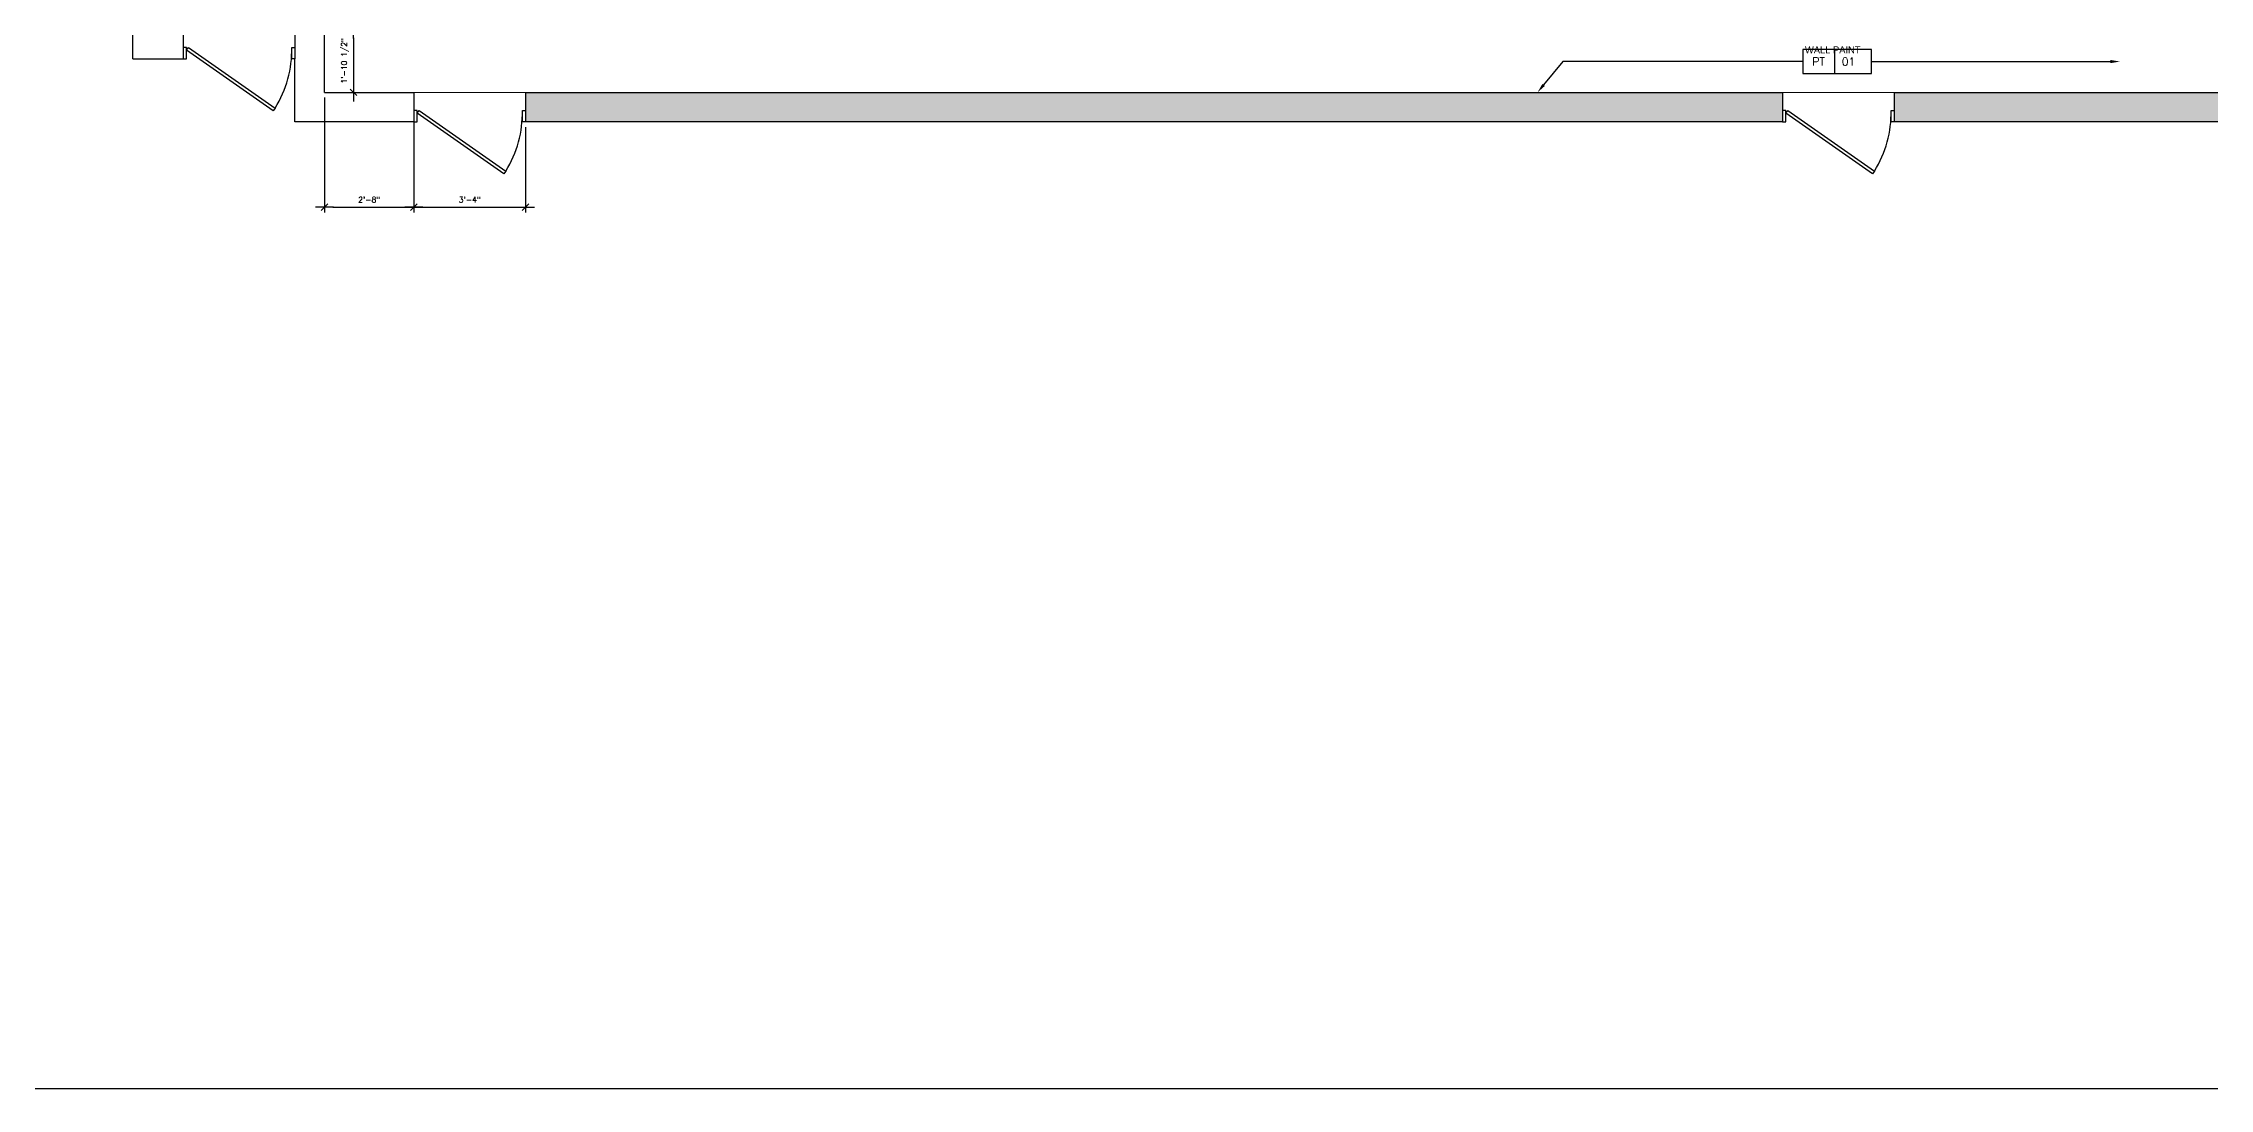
# Model space of a CAD drawing. Header units: inches. Extents: x -11160 to 9368, y -3485 to 2663.
# Drawn here: x -765 to 11, y -3362 to -2988 of the extents above; entities that cross this region are included whole.
import ezdxf
from ezdxf import colors
from ezdxf.entities.mleader import LeaderData, LeaderLine
from ezdxf.enums import TextEntityAlignment as Align
from ezdxf.math import Vec2, Vec3

# ---------------------------------------------------------------- set-up
doc = ezdxf.new("R2018")
doc.units = ezdxf.units.IN
doc.header["$MEASUREMENT"] = 0
doc.linetypes.add('CENTER', pattern=[2, 1.25, -0.25, 0.25, -0.25])
for name, color, linetype in [('A-WALL', 4, 'Continuous'), ('A-WINDOW', 1, 'Continuous'), ('SM-A-NOTE', 2, 'Continuous'), ('SM-COM-GRID', 8, 'CENTER'), ('SM-FF-IDEN', 2, 'Continuous'), ('SM-RCP-TEXT', 2, 'Continuous'), ('YP-DOOR', 1, 'Continuous')]:
    doc.layers.add(name, color=color, linetype=linetype)
doc.layers.add('D-D FLOOR', color=2, linetype='Continuous', lineweight=9)
doc.styles.add('SM-LEADER-00', font='romans.shx')
doc.styles.add('SMI-24', font='romans.shx', dxfattribs={"height": 2})
doc.styles.add('SMM-1', font='romans.shx', dxfattribs={"height": 2})
doc.dimstyles.new('SMI-24', dxfattribs={"dimscale": 24, "dimtxt": 2, "dimasz": 0.125, "dimexe": 0.078125, "dimexo": 0.078125, "dimgap": 0.0625, "dimtad": 1, "dimdec": 3, "dimrnd": 0.25, "dimzin": 3, "dimdsep": 46, "dimlunit": 4, "dimtxsty": 'SMI-24', "dimblk": 'SMI-thick', "dimcen": 0.09375, "dimclrd": 1, "dimclre": 1, "dimclrt": 2, "dimadec": 0, "dimazin": 0, "dimtfac": 0.09375, "dimtdec": 3, "dimtmove": 2, "dimatfit": 3, "dimfxl": 0.078125, "dimfrac": 2, "dimtolj": 1, "dimtzin": 3, "dimarcsym": 0})

# ---------------------------------------------------------------- blocks, each defined once
blk = doc.blocks.new('SMI-thick')
at = {"color": 0, "linetype": 'Continuous'}
blk.add_line((-1.08, 0), (1.08, 0), dxfattribs=at)
at = {"color": 4, "linetype": 'Continuous'}
blk.add_line((0.39, 0.39), (-0.39, -0.39), dxfattribs=at)
blk = doc.blocks.new('*D401')
at = {"layer": 'A-WALL', "color": 1, "lineweight": -2, "transparency": 16777216}
for p, q in [((-662.06, -2983.04), (-651.69, -2983.04)), ((-653.56, -2986.04), (-653.56, -3002.6)), ((-662.06, -3005.6), (-651.69, -3005.6))]:
    blk.add_line(p, q, dxfattribs=at)
at = {"layer": 'Defpoints', "color": 0, "transparency": 16777216}
for p in [(-663.94, -2983.04), (-663.94, -3005.6), (-653.56, -3005.6)]:
    blk.add_point(p, dxfattribs=at)
at = {"layer": 'A-WALL', "color": 1, "lineweight": -2, "transparency": 16777216, "xscale": 3, "yscale": 3, "zscale": 3}
for p, rotation in [((-653.56, -2983.04), 90), ((-653.56, -3005.6), 270)]:
    blk.add_blockref('SMI-thick', p, dxfattribs=dict(at, rotation=rotation))
at = {"layer": 'A-WALL', "color": 2, "transparency": 16777216, "insert": (-656.59, -2994.32), "char_height": 2, "attachment_point": 5, "rotation": 90, "style": 'SMI-24'}
blk.add_mtext('\\A1;1\'-10 1/2"', dxfattribs=at)
blk = doc.blocks.new('*D414')
at = {"layer": 'A-WALL', "color": 1, "lineweight": -2, "transparency": 16777216}
for p, q in [((-663.94, -3007.47), (-663.94, -3048.6)), ((-631.94, -3007.47), (-631.94, -3048.6)), ((-660.94, -3046.72), (-634.94, -3046.72))]:
    blk.add_line(p, q, dxfattribs=at)
at = {"layer": 'Defpoints', "color": 0, "transparency": 16777216}
for p in [(-663.94, -3005.6), (-631.94, -3005.6), (-631.94, -3046.72)]:
    blk.add_point(p, dxfattribs=at)
at = {"layer": 'A-WALL', "color": 1, "lineweight": -2, "transparency": 16777216, "xscale": 3, "yscale": 3, "zscale": 3, "rotation": 180}
blk.add_blockref('SMI-thick', (-663.94, -3046.72), dxfattribs=at)
at = {"layer": 'A-WALL', "color": 1, "lineweight": -2, "transparency": 16777216, "xscale": 3, "yscale": 3, "zscale": 3}
blk.add_blockref('SMI-thick', (-631.94, -3046.72), dxfattribs=at)
at = {"layer": 'A-WALL', "color": 2, "transparency": 16777216, "insert": (-647.94, -3044.03), "char_height": 2, "attachment_point": 5, "style": 'SMI-24'}
blk.add_mtext('\\A1;2\'-8"', dxfattribs=at)
blk = doc.blocks.new('*D415')
at = {"layer": 'A-WALL', "color": 1, "lineweight": -2, "transparency": 16777216}
for p, q in [((-631.94, -3007.47), (-631.94, -3048.6)), ((-591.94, -3018.04), (-591.94, -3048.6)), ((-628.94, -3046.72), (-594.94, -3046.72))]:
    blk.add_line(p, q, dxfattribs=at)
at = {"layer": 'Defpoints', "color": 0, "transparency": 16777216}
for p in [(-631.94, -3005.6), (-591.94, -3016.16), (-591.94, -3046.72)]:
    blk.add_point(p, dxfattribs=at)
at = {"layer": 'A-WALL', "color": 1, "lineweight": -2, "transparency": 16777216, "xscale": 3, "yscale": 3, "zscale": 3, "rotation": 180}
blk.add_blockref('SMI-thick', (-631.94, -3046.72), dxfattribs=at)
at = {"layer": 'A-WALL', "color": 1, "lineweight": -2, "transparency": 16777216, "xscale": 3, "yscale": 3, "zscale": 3}
blk.add_blockref('SMI-thick', (-591.94, -3046.72), dxfattribs=at)
at = {"layer": 'A-WALL', "color": 2, "transparency": 16777216, "insert": (-611.94, -3044.03), "char_height": 2, "attachment_point": 5, "style": 'SMI-24'}
blk.add_mtext('\\A1;3\'-4"', dxfattribs=at)
blk = doc.blocks.new('*U426')
at = {"color": 1}
blk.add_line((7.93, 3.02), (7.93, -2.98), dxfattribs=at)
at = {"color": 1, "linetype": 'ByBlock'}
for points in [[(-59.97, 0.02), (-64.76, -5.82)], [(0, 0.02), (-59.97, 0.02)], [(17.23, 0.02), (70.3, 0.02)], [(70.3, 0.02), (76.93, 0.02)]]:
    blk.add_lwpolyline(points, dxfattribs=at)
at = {"color": 0}
blk.add_lwpolyline([(0, -2.98), (17.23, -2.98), (17.23, 3.02), (0, 3.02)], close=True, dxfattribs=at)
at = {"color": 1, "linetype": 'ByBlock'}
for points in [[(76.93, 0.02, 0.8, 0, 0), (79.33, 0.02, 0, 0, 0)], [(-64.76, -5.82, 0.8, 0, 0), (-66.28, -7.68, 0, 0, 0)]]:
    blk.add_lwpolyline(points, format="xyseb", dxfattribs=at)
at = {"color": 2, "lineweight": 30, "flags": 104}
blk.add_attdef('NAME', text='', height=2, dxfattribs=at).set_placement((0.57, 3.83), align=Align.BOTTOM_LEFT)
at = {"color": 2, "style": 'SMM-1'}
blk.add_attdef('TYP', text='', height=2, dxfattribs=at).set_placement((3.96, 0.02), align=Align.MIDDLE_CENTER)
blk.add_attdef('XXX', text='', height=2, dxfattribs=at).set_placement((9.73, 0.02), align=Align.MIDDLE_LEFT)

msp = doc.modelspace()

# ---------------------------------------------------------------- hatches: boundary and pattern name
at = {"layer": 'SM-COM-GRID'}
h = msp.add_hatch(color=256, dxfattribs=at)
h.dxf.hatch_style = 1
h.paths.add_polyline_path([(521.74662, -2778.08923), (596.74662, -2778.08923), (596.74662, -2767.52816), (511.18555, -2767.52816), (511.18555, -2936.08923), (463.06126, -2936.08923), (463.06126, -2940.19181), (463.06126, -2946.6503), (509.06126, -2946.6503), (521.74662, -2946.6503)])
h.paths.add_polyline_path([(701.58013, -2767.52816), (636.74662, -2767.52816), (636.74662, -2771.63074), (636.74662, -2778.08923), (701.58013, -2778.08923)])
h.paths.add_polyline_path([(752.59653, -2767.52816), (701.58013, -2767.52816), (701.58013, -2778.08923), (752.59653, -2778.08923)])
h.paths.add_polyline_path([(815.24662, -2756.08923), (775.24662, -2756.08923), (775.24662, -2745.30328), (764.74662, -2745.30328), (764.74662, -2767.52816), (752.59653, -2767.52816), (752.59653, -2778.08923), (761.74662, -2778.08923), (761.74662, -2780.08923), (775.24662, -2780.08923), (775.24662, -2778.08923), (815.24662, -2778.08923)])
h.paths.add_polyline_path([(799.24662, -2883.08923), (761.74662, -2883.08923), (761.74662, -2886.15205), (788.74662, -2886.15205), (788.74662, -2936.08923), (701.4761, -2936.08923), (701.4761, -2936.63574), (680.01714, -2936.63574), (680.01714, -2936.08923), (616.74662, -2936.08923), (616.74662, -2981.6503), (627.30769, -2981.6503), (627.30769, -2946.6503), (799.24662, -2946.6503)])
h.paths.add_polyline_path([(627.30769, -3021.6503), (623.20512, -3021.6503), (616.74662, -3021.6503), (616.74662, -3125.6503), (616.74662, -3261.83565), (627.30769, -3261.83565)])
h.paths.add_polyline_path([(569.24662, -3005.6503), (521.74662, -3005.6503), (521.74662, -3010.6503), (564.24662, -3010.6503), (564.24662, -3022.1503), (569.24662, -3022.1503)])
h.paths.add_polyline_path([(569.24662, -3049.6503), (566.4261, -3049.6503), (564.24662, -3049.6503), (564.24662, -3108.09486), (569.24662, -3105.10561)])
h.paths.add_polyline_path([(569.24662, -3105.10561), (564.24662, -3108.09486), (564.24662, -3125.6503), (569.24662, -3125.6503)])
h.paths.add_polyline_path([(423.06126, -2936.08923), (18.06126, -2936.08923), (18.06126, -2940.19181), (18.06126, -2946.6503), (423.06126, -2946.6503)])
h.paths.add_polyline_path([(-21.93874, -2936.08923), (-66.93874, -2936.08923), (-66.93874, -2946.6503), (-21.93874, -2946.6503)])
h.paths.add_polyline_path([(-185.99981, -2694.08923), (-162.99981, -2694.08923), (-162.99981, -2683.52816), (-196.56087, -2683.52816), (-196.56087, -2936.08923), (-185.99981, -2936.08923)])
h.paths.add_polyline_path([(-108.99981, -2871.58923), (-185.99981, -2871.58923), (-185.99981, -2876.58923), (-108.99981, -2876.58923)])
h.paths.add_polyline_path([(-108.99981, -2904.58923), (-111.87161, -2904.58923), (-113.99981, -2904.58923), (-113.99981, -2936.08923), (-108.99981, -2936.08923)])
h.paths.add_polyline_path([(-44.43874, -2683.52816), (-90.99981, -2683.52816), (-90.99981, -2694.08923), (-54.99981, -2694.08923), (-54.99981, -2936.08923), (-44.43874, -2936.08923)])
h.paths.add_polyline_path([(-106.93874, -2936.08923), (-518.93874, -2936.08923), (-518.93874, -2940.19181), (-518.93874, -2946.6503), (-106.93874, -2946.6503), (-106.93874, -2942.54773)])
h.paths.add_polyline_path([(-141.93873, -3012.1088), (-141.93873, -3005.6503), (-591.93873, -3005.6503), (-591.93873, -3016.21137), (-141.93873, -3016.21137)])
h.paths.add_polyline_path([(69.06127, -3012.1088), (69.06127, -3005.6503), (-101.93873, -3005.6503), (-101.93873, -3016.21137), (69.06127, -3016.21137)])
h.paths.add_polyline_path([(189.06127, -3012.1088), (189.06127, -3005.6503), (109.06127, -3005.6503), (109.06127, -3016.21137), (189.06127, -3016.21137)])
h.paths.add_polyline_path([(521.74662, -3005.6503), (513.24662, -3005.6503), (229.06127, -3005.6503), (229.06127, -3016.21137), (511.18555, -3016.21137), (511.18555, -3261.83565), (521.74662, -3261.83565), (521.74662, -3257.6503)])

# ---------------------------------------------------------------- linework, layer by layer
at = {"layer": 'A-WALL'}
for p, q in [((-732.4998, -2993.5991), (-732.4998, -2903.5991)), ((-714.4998, -2983.03803), (-714.4998, -2993.5991)), ((-674.4998, -2983.03803), (-674.4998, -2993.5991)), ((-663.93873, -3005.5991), (-663.93873, -2983.03803)), ((-732.4998, -2993.5991), (-714.4998, -2993.5991)), ((-674.4998, -3016.16017), (-674.4998, -2993.5991)), ((-663.93873, -3005.5991), (-631.93873, -3005.5991)), ((-631.93873, -3005.5991), (-631.93873, -3016.16017)), ((-591.93873, -3005.5991), (-141.93873, -3005.5991)), ((-591.93873, -3005.5991), (-591.93873, -3016.16017)), ((-141.93873, -3005.5991), (-141.93873, -3016.16017)), ((-101.93873, -3005.5991), (69.06127, -3005.5991)), ((-101.93873, -3005.5991), (-101.93873, -3016.16017)), ((-631.93873, -3016.16017), (-674.4998, -3016.16017)), ((-141.93873, -3016.16017), (-591.93873, -3016.16017)), ((69.06127, -3016.16017), (-101.93873, -3016.16017))]:
    msp.add_line(p, q, dxfattribs=at)
at = {"layer": 'A-WALL', "color": 8}
for centre in [(-714.56851, -2990.52789), (-632.00744, -3013.08896), (-142.00744, -3013.08896)]:
    msp.add_arc(centre, 38.91955, 327.87178045, 1.51850923, dxfattribs=at)
at = {"layer": 'A-WINDOW', "color": 3}
for points in [[(-713.33698, -2993.5991), (-713.33698, -2989.49653), (-714.4998, -2989.49653), (-714.4998, -2993.5991)], [(-675.66262, -2993.5991), (-675.66262, -2989.49653), (-674.4998, -2989.49653), (-674.4998, -2993.5991)], [(-630.77591, -3016.16017), (-630.77591, -3012.0576), (-631.93873, -3012.0576), (-631.93873, -3016.16017)], [(-593.10155, -3016.16017), (-593.10155, -3012.0576), (-591.93873, -3012.0576), (-591.93873, -3016.16017)], [(-140.77591, -3016.16017), (-140.77591, -3012.0576), (-141.93873, -3012.0576), (-141.93873, -3016.16017)], [(-103.10155, -3016.16017), (-103.10155, -3012.0576), (-101.93873, -3012.0576), (-101.93873, -3016.16017)]]:
    msp.add_lwpolyline(points, close=True, dxfattribs=at)
at = {"layer": 'D-D FLOOR'}
msp.add_lwpolyline([(509.06126, -2946.5991), (-663.93873, -2946.5991), (-663.93873, -3005.5991), (509.06126, -3005.5991)], close=True, dxfattribs=at)
at = {"layer": 'Defpoints', "color": 6}
msp.add_lwpolyline([(-1452.05082, -2368.86005), (1001.30141, -2368.86005), (1001.30141, -3362.39446), (-1452.05082, -3362.39446)], close=True, dxfattribs=at)
at = {"layer": 'YP-DOOR'}
for points in [[(-713.33698, -2990.53422), (-712.63852, -2989.49653), (-681.60909, -3011.22592), (-682.26914, -3012.22829)], [(-630.77591, -3013.09529), (-630.07745, -3012.0576), (-599.04802, -3033.78699), (-599.70807, -3034.78935)], [(-140.77591, -3013.09529), (-140.07745, -3012.0576), (-109.04802, -3033.78699), (-109.70807, -3034.78935)]]:
    msp.add_lwpolyline(points, close=True, dxfattribs=at)

# ---------------------------------------------------------------- block references
at = {"layer": 'SM-FF-IDEN', "color": 1}
ref = msp.add_blockref('*U426', (-134.7355, -2994.59686), dxfattribs=dict(at, xscale=1.432204072396283, yscale=1.432204072396283, zscale=1.432204072396283))
ref.add_attrib('TYP', 'PT', dxfattribs={"layer": 'SM-A-NOTE', "height": 2.864408, "style": 'SMM-1'}).set_placement((-129.05714, -2994.56744), align=Align.MIDDLE_CENTER)
ref.add_attrib('XXX', '01', dxfattribs={"layer": 'SM-A-NOTE', "height": 2.864408, "style": 'SMM-1'}).set_placement((-120.79673, -2994.56744), align=Align.MIDDLE_LEFT)
lines = msp.add_mtext('WALL PAINT', dxfattribs={"layer": '0', "color": 2, "insert": (-133.92222, -2989.11774), "char_height": 2.5, "attachment_point": 1})
ref.add_attrib('NAME', '', (-133.92222, -2989.11774), dxfattribs={"flags": 104}).embed_mtext(lines)

# ---------------------------------------------------------------- dimensions: what is measured, and where the dimension line sits
at = {"layer": 'A-WALL'}
dim = msp.add_linear_dim(base=(-653.56158, -3005.5991), p1=(-663.93873, -2983.03803), p2=(-663.93873, -3005.5991), angle=90, dimstyle='SMI-24', dxfattribs=at)
dim.commit()
dim.dimension.update_dxf_attribs({"geometry": '*D401', "text_midpoint": (-656.58539, -2994.31857)})
for base, p1, p2, picture, middle in [((-631.93873, -3046.72484), (-663.93873, -3005.5991), (-631.93873, -3005.5991), '*D414', (-647.93873, -3044.03436)), ((-591.93873, -3046.72484), (-631.93873, -3005.5991), (-591.93873, -3016.16017), '*D415', (-611.93873, -3044.03436))]:
    dim = msp.add_linear_dim(base=base, p1=p1, p2=p2, dimstyle='SMI-24', dxfattribs=at)
    dim.commit()
    dim.dimension.update_dxf_attribs({"geometry": picture, "text_midpoint": middle})

# ---------------------------------------------------------------- leaders
at = {"layer": 'SM-RCP-TEXT'}
ml = msp.add_multileader_mtext('Standard', dxfattribs=at)
ml.set_content('SECONDARY ENTRANCE ', color=256, style='SM-LEADER-00')
ml.set_leader_properties(color=1)
ml.build(insert=Vec2(0, 0))
ml.multileader.update_dxf_attribs({"dogleg_length": 3, "arrow_head_size": 2.8, "scale": 50})
ctx = ml.context
ctx.base_point, ctx.scale, ctx.char_height, ctx.arrow_head_size, ctx.landing_gap_size, ctx.plane_origin = Vec3(486.86249, -3286.31464), 50, 2.8, 2.8, 1.4, Vec3(581.85861, -3268.46664)
ctx.text_align_type = 2
notes = []
notes.append((ctx, [(0, (1, 1, 0), (542.47379, -3286.31464), (-1, 0), 5.34463, [(0, [(557.78841, -3267.2824)], 0, [])])]))
ctx.mtext.insert, ctx.mtext.width, ctx.mtext.alignment, ctx.mtext.flow_direction = Vec3(535.72915, -3284.91464), 57.3412941, 3, 5
for ctx, leaders in notes:
    for number, flags, end, landing, length, lines in leaders:
        leader = LeaderData()
        leader.index, (leader.has_last_leader_line, leader.has_dogleg_vector, leader.attachment_direction) = number, flags
        leader.last_leader_point, leader.dogleg_vector, leader.dogleg_length = Vec3(end), Vec3(landing), length
        for number, points, colour, breaks in lines:
            line = LeaderLine()
            line.index, line.vertices, line.color, line.breaks = number, Vec3.list(points), colors.encode_raw_color(colour), breaks
            leader.lines.append(line)
        ctx.leaders.append(leader)

doc.saveas('drawing.dxf')
